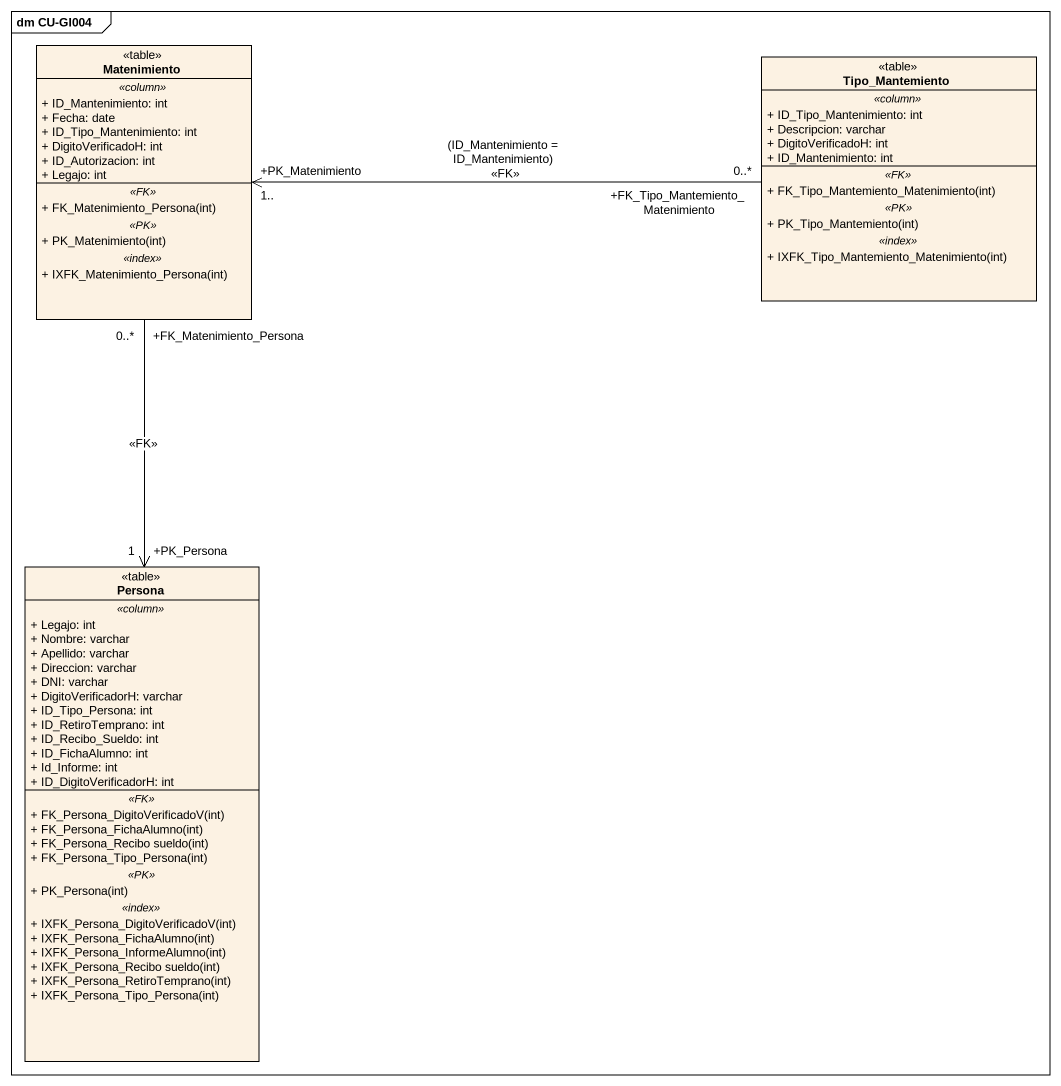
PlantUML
@startuml
mainframe dm CU-GI004
hide circle
hide empty members
skinparam classAttributeIconSize 0
class Matenimiento <<table>> {
  .. <<column>> ..
  + ID_Mantenimiento: int
  + Fecha: date
  + ID_Tipo_Mantenimiento: int
  + DigitoVerificadoH: int
  + ID_Autorizacion: int
  + Legajo: int
  .. <<FK>> ..
  + FK_Matenimiento_Persona(int)
  .. <<PK>> ..
  + PK_Matenimiento(int)
  .. <<index>> ..
  + IXFK_Matenimiento_Persona(int)
}
class Tipo_Mantemiento <<table>> {
  .. <<column>> ..
  + ID_Tipo_Mantenimiento: int
  + Descripcion: varchar
  + DigitoVerificadoH: int
  + ID_Mantenimiento: int
  .. <<FK>> ..
  + FK_Tipo_Mantemiento_Matenimiento(int)
  .. <<PK>> ..
  + PK_Tipo_Mantemiento(int)
  .. <<index>> ..
  + IXFK_Tipo_Mantemiento_Matenimiento(int)
}
class Persona <<table>> {
  .. <<column>> ..
  + Legajo: int
  + Nombre: varchar
  + Apellido: varchar
  + Direccion: varchar
  + DNI: varchar
  + DigitoVerificadorH: varchar
  + ID_Tipo_Persona: int
  + ID_RetiroTemprano: int
  + ID_Recibo_Sueldo: int
  + ID_FichaAlumno: int
  + Id_Informe: int
  + ID_DigitoVerificadorH: int
  .. <<FK>> ..
  + FK_Persona_DigitoVerificadoV(int)
  + FK_Persona_FichaAlumno(int)
  + FK_Persona_Recibo sueldo(int)
  + FK_Persona_Tipo_Persona(int)
  .. <<PK>> ..
  + PK_Persona(int)
  .. <<index>> ..
  + IXFK_Persona_DigitoVerificadoV(int)
  + IXFK_Persona_FichaAlumno(int)
  + IXFK_Persona_InformeAlumno(int)
  + IXFK_Persona_Recibo sueldo(int)
  + IXFK_Persona_RetiroTemprano(int)
  + IXFK_Persona_Tipo_Persona(int)
}
Matenimiento "+FK_Matenimiento_Persona\n0..*" --> "+PK_Persona\n1" Persona : <<FK>>
Tipo_Mantemiento "+FK_Tipo_Mantemiento_Matenimiento\n0..*" -left-> "+PK_Matenimiento\n1.." Matenimiento : (ID_Mantenimiento = ID_Mantenimiento)\n<<FK>>
@enduml
